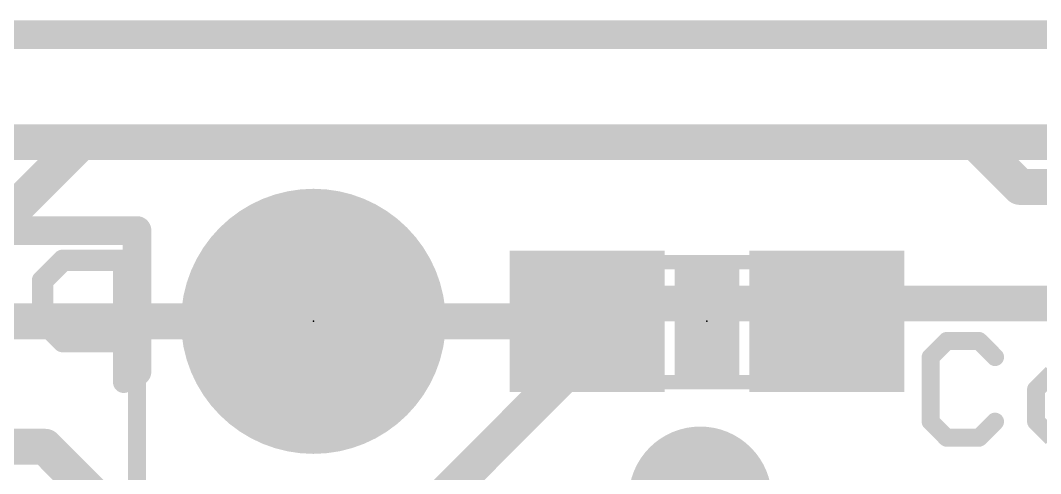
# Model space of a CAD drawing. Extents: x -0.1 to 42, y -11.4 to 16.1.
# Drawn here: x 24.97 to 32.21, y 12.89 to 16.1 of the extents above; entities that cross this region are included whole.
import ezdxf

# ---------------------------------------------------------------- set-up
doc = ezdxf.new("R2010")
doc.units = 0
for name, color, linetype in [('1', 12, 'CONTINUOUS'), ('16', 132, 'CONTINUOUS'), ('17', 110, 'CONTINUOUS'), ('18', 110, 'CONTINUOUS'), ('20', 53, 'CONTINUOUS'), ('21', 41, 'CONTINUOUS'), ('22', 40, 'CONTINUOUS'), ('23', 53, 'CONTINUOUS'), ('51', 53, 'CONTINUOUS')]:
    doc.layers.add(name, color=color, linetype=linetype)

# ---------------------------------------------------------------- blocks, each defined once
blk = doc.blocks.new('ROUNDP')
at = {"const_width": 0.5}
blk.add_lwpolyline([(0, -0.25, 1), (0, 0.25, 1), (0, -0.25)], format="xyb", dxfattribs=at)
blk = doc.blocks.new('RECT')
blk.add_solid([(-0.5, -0.5), (0.5, -0.5), (-0.5, 0.5), (0.5, 0.5)])
blk = doc.blocks.new('ROUNDV')
at = {"const_width": 0.5}
blk.add_lwpolyline([(0, -0.25, 1), (0, 0.25, 1), (0, -0.25)], format="xyb", dxfattribs=at)

msp = doc.modelspace()

# ---------------------------------------------------------------- linework, layer by layer
at = {"layer": '1'}
for points, const_width in [([(41.91, 16.002), (6.731, 16.002)], 0.2032), ([(24.774, 14.614), (25.4, 15.24)], 0.254), ([(31.75, 15.24), (25.4, 15.24)], 0.254), ([(32.0675, 14.9225), (31.75, 15.24)], 0.254), ([(32.805, 14.9225), (32.0675, 14.9225)], 0.254), ([(27.051, 13.97), (28.995, 13.97)], 0.254)]:
    msp.add_lwpolyline(points, dxfattribs=dict(at, const_width=const_width))
at = {"layer": '1', "const_width": 0.127}
for points in [[(25.4, 15.3035, 1), (25.4, 15.1765)], [(25.4449, 15.1951, 1), (25.3551, 15.2849)], [(31.7949, 15.2849, 1), (31.7051, 15.1951)], [(31.75, 15.1765, 1), (31.75, 15.3035)], [(32.0675, 14.986, 1), (32.0675, 14.859)], [(32.0226, 14.8776, 1), (32.1124, 14.9674)], [(27.051, 14.0335, 1), (27.051, 13.9065)], [(28.995, 13.9065, 1), (28.995, 14.0335)]]:
    msp.add_lwpolyline(points, format="xyb", dxfattribs=at)
at = {"layer": '16'}
for points, const_width in [([(41.91, 16.002), (6.731, 16.002)], 0.2032), ([(36.437, 15.24), (18.339, 15.24)], 0.254), ([(27.94, 12.7), (29.337, 14.097)], 0.254), ([(29.337, 14.097), (33.9725, 14.097)], 0.254), ([(18.542, 13.97), (27.051, 13.97)], 0.254), ([(19.05, 13.081), (25.146, 13.081)], 0.254), ([(25.146, 13.081), (25.527, 12.7)], 0.254)]:
    msp.add_lwpolyline(points, dxfattribs=dict(at, const_width=const_width))
at = {"layer": '16', "const_width": 0.127}
for points in [[(29.337, 14.1605, 1), (29.337, 14.0335)], [(29.3819, 14.0521, 1), (29.2921, 14.1419)], [(27.051, 13.9065, 1), (27.051, 14.0335)], [(25.1909, 13.1259, 1), (25.1011, 13.0361)], [(25.146, 13.0175, 1), (25.146, 13.1445)]]:
    msp.add_lwpolyline(points, format="xyb", dxfattribs=at)
at = {"layer": '20', "const_width": 0.2032}
msp.add_lwpolyline([(41.91, 16.002), (0, 16.002)], dxfattribs=at)
at = {"layer": '21'}
for points, const_width in [([(25.799, 14.614), (24.799, 14.614)], 0.2032), ([(25.799, 14.614), (25.799, 13.614)], 0.2032), ([(31.5469, 13.8309), (31.4325, 13.7165)], 0.127), ([(31.7757, 13.8309), (31.5469, 13.8309)], 0.127), ([(31.8901, 13.7165), (31.7757, 13.8309)], 0.127), ([(31.4325, 13.7165), (31.4325, 13.2589)], 0.127), ([(32.2953, 13.6021), (32.1809, 13.4877)], 0.127), ([(32.1809, 13.4877), (32.1809, 13.2589)], 0.127), ([(31.4325, 13.2589), (31.5469, 13.1445)], 0.127), ([(31.7757, 13.1445), (31.8901, 13.2589)], 0.127), ([(32.1809, 13.2589), (32.2953, 13.1445)], 0.127), ([(31.5469, 13.1445), (31.7757, 13.1445)], 0.127)]:
    msp.add_lwpolyline(points, dxfattribs=dict(at, const_width=const_width))
for points, const_width in [([(25.8498, 14.614, 1), (25.7482, 14.614)], 0.1016), ([(25.799, 14.5632, 1), (25.799, 14.6648)], 0.1016), ([(31.5469, 13.8626, 1), (31.5469, 13.7991)], 0.0635), ([(31.5693, 13.8084, 1), (31.5244, 13.8533)], 0.0635), ([(31.7981, 13.8533, 1), (31.7532, 13.8084)], 0.0635), ([(31.7757, 13.7991, 1), (31.7757, 13.8626)], 0.0635), ([(31.41, 13.7389, 1), (31.455, 13.694)], 0.0635), ([(31.4642, 13.7165, 1), (31.4008, 13.7165)], 0.0635), ([(31.8676, 13.694, 1), (31.9125, 13.7389)], 0.0635), ([(25.7482, 13.614, 1), (25.8498, 13.614)], 0.1016), ([(32.2127, 13.4877, 1), (32.1492, 13.4877)], 0.0635), ([(32.1585, 13.5101, 1), (32.2034, 13.4652)], 0.0635), ([(31.455, 13.2813, 1), (31.41, 13.2364)], 0.0635), ([(31.4008, 13.2589, 1), (31.4642, 13.2589)], 0.0635), ([(31.9125, 13.2364, 1), (31.8676, 13.2813)], 0.0635), ([(32.1492, 13.2589, 1), (32.2127, 13.2589)], 0.0635), ([(32.2034, 13.2813, 1), (32.1585, 13.2364)], 0.0635), ([(31.5469, 13.1763, 1), (31.5469, 13.1128)], 0.0635), ([(31.5244, 13.122, 1), (31.5693, 13.167)], 0.0635), ([(31.7532, 13.167, 1), (31.7981, 13.122)], 0.0635), ([(31.7757, 13.1128, 1), (31.7757, 13.1763)], 0.0635)]:
    msp.add_lwpolyline(points, format="xyb", dxfattribs=dict(at, const_width=const_width))
at = {"layer": '22', "const_width": 0.1524}
for points in [[(25.2726, 14.4025), (25.1286, 14.2585)], [(25.7048, 14.4025), (25.2726, 14.4025)], [(25.7048, 13.5382), (25.7048, 14.4025)], [(25.1286, 14.2585), (25.1286, 13.9704)], [(25.1286, 13.9704), (25.2726, 13.8263)], [(25.2726, 13.8263), (25.7048, 13.8263)]]:
    msp.add_lwpolyline(points, dxfattribs=at)
at = {"layer": '22', "const_width": 0.0762}
for points in [[(25.2726, 14.4406, 1), (25.2726, 14.3644)], [(25.2996, 14.3756, 1), (25.2457, 14.4295)], [(25.7429, 14.4025, 1), (25.6667, 14.4025)], [(25.7048, 14.3644, 1), (25.7048, 14.4406)], [(25.1016, 14.2854, 1), (25.1555, 14.2315)], [(25.1667, 14.2585, 1), (25.0905, 14.2585)], [(25.1555, 13.9973, 1), (25.1016, 13.9434)], [(25.0905, 13.9704, 1), (25.1667, 13.9704)], [(25.2726, 13.8644, 1), (25.2726, 13.7882)], [(25.2457, 13.7994, 1), (25.2996, 13.8533)], [(25.7048, 13.7882, 1), (25.7048, 13.8644)], [(25.6667, 13.5382, 1), (25.7429, 13.5382)]]:
    msp.add_lwpolyline(points, format="xyb", dxfattribs=at)
at = {"layer": '23'}
for p in [(27.051, 13.97), (29.845, 13.97)]:
    msp.add_point(p, dxfattribs=at)
at = {"layer": '51'}
for points, const_width in [([(25.799, 14.614), (-0.001, 14.614)], 0.127), ([(25.799, 1.414), (25.799, 14.614)], 0.127), ([(30.201, 14.389), (29.489, 14.389)], 0.1016), ([(30.201, 13.538), (29.489, 13.538)], 0.1016)]:
    msp.add_lwpolyline(points, dxfattribs=dict(at, const_width=const_width))
for points, const_width in [([(25.8307, 14.614, 1), (25.7673, 14.614)], 0.0635), ([(25.799, 14.5823, 1), (25.799, 14.6458)], 0.0635), ([(29.489, 14.4144, 1), (29.489, 14.3636)], 0.0508), ([(30.201, 14.3636, 1), (30.201, 14.4144)], 0.0508), ([(29.489, 13.5634, 1), (29.489, 13.5126)], 0.0508), ([(30.201, 13.5126, 1), (30.201, 13.5634)], 0.0508)]:
    msp.add_lwpolyline(points, format="xyb", dxfattribs=dict(at, const_width=const_width))

# ---------------------------------------------------------------- block references
at = {"layer": '1', "xscale": 1.1, "rotation": 180}
for p in [(28.995, 13.97), (30.695, 13.97)]:
    msp.add_blockref('RECT', p, dxfattribs=at)
at = {"layer": '17', "xscale": 1.8796, "yscale": 1.8796, "rotation": 90}
msp.add_blockref('ROUNDP', (27.051, 13.97), dxfattribs=at)
msp.add_blockref('ROUNDP', (27.051, 13.97), dxfattribs=at)
at = {"layer": '18', "xscale": 1.016, "yscale": 1.016}
msp.add_blockref('ROUNDV', (29.797, 12.716), dxfattribs=at)
msp.add_blockref('ROUNDV', (29.797, 12.716), dxfattribs=at)
at = {"layer": '21', "xscale": 0.4572, "yscale": 0.762, "rotation": 180}
msp.add_blockref('RECT', (29.845, 13.97), dxfattribs=at)
at = {"layer": '51', "xscale": 0.5001, "yscale": 0.95, "rotation": 180}
for p in [(29.2648, 13.9649), (30.4332, 13.9649)]:
    msp.add_blockref('RECT', p, dxfattribs=at)

doc.saveas('drawing.dxf')
